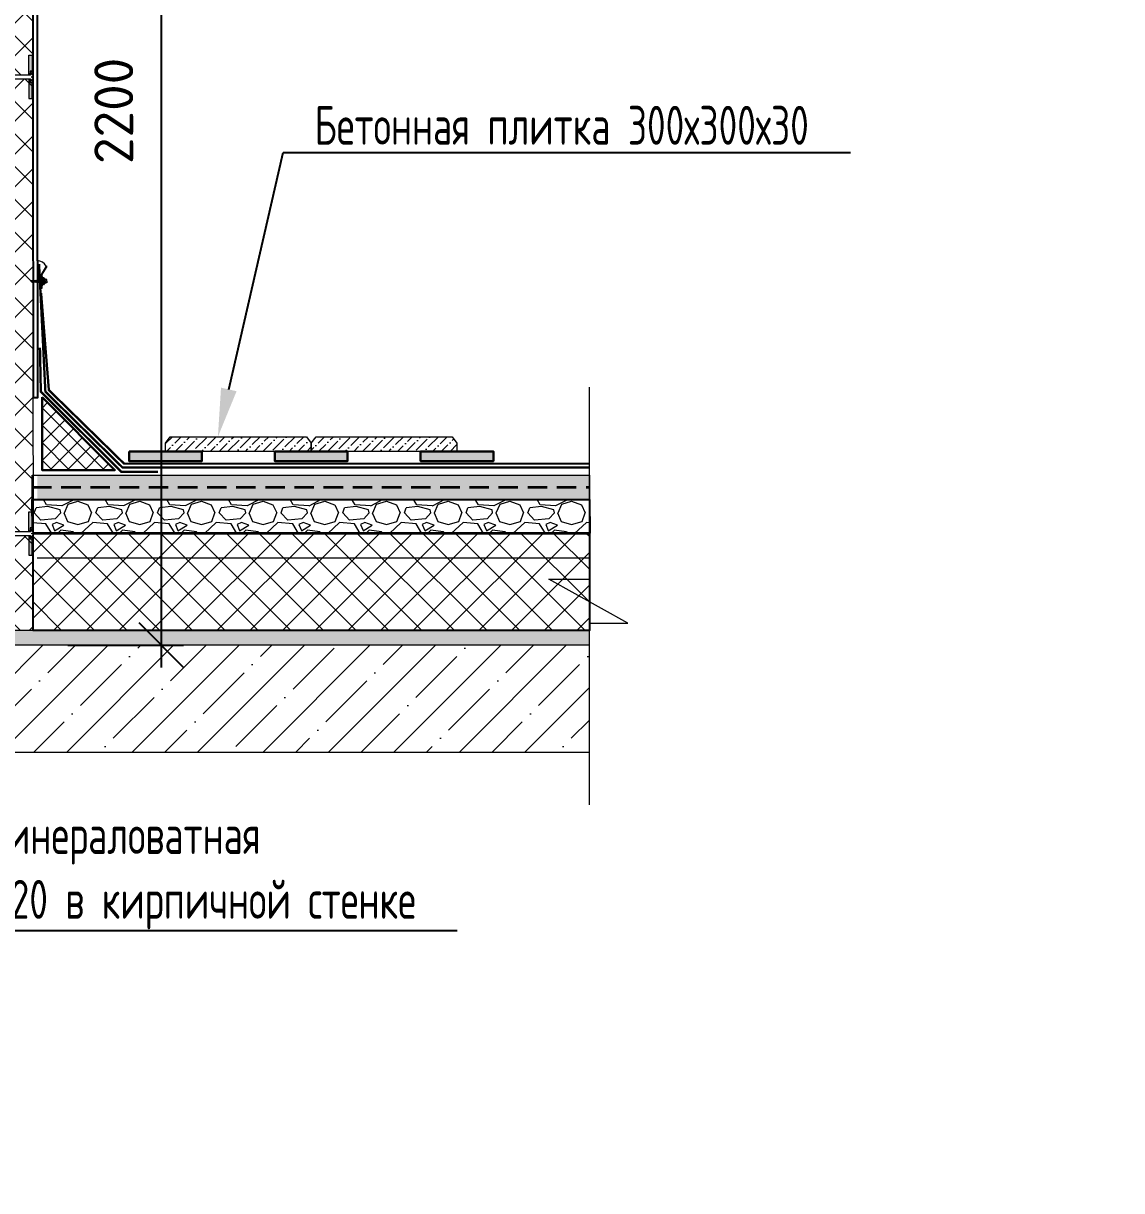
# Model space of a CAD drawing. Header units: millimetres. Extents: x -136099598 to 11807193, y 0 to 779331.
# Drawn here: x 835452 to 837713, y 370189 to 372592 of the extents above; entities that cross this region are included whole.
import ezdxf
from ezdxf import colors
from ezdxf.entities.mleader import LeaderData, LeaderLine
from ezdxf.math import Vec2, Vec3

# ---------------------------------------------------------------- set-up
doc = ezdxf.new("R2010")
doc.units = ezdxf.units.MM
doc.header["$MEASUREMENT"] = 0
doc.set_wipeout_variables(frame=1)
doc.linetypes.add('HIDDEN', pattern=[6, 4, -2])
doc.layers.get('0').update_dxf_attribs({"color": 250, "lineweight": 9})
doc.layers.get('Defpoints').update_dxf_attribs({"color": 8})
for name, color, linetype, lineweight in [('1. АР_Разрез', 7, 'Continuous', 30), ('28. АР_ФАСАД', 7, 'Continuous', 9), ('_0', 250, 'Continuous', 9), ('TN-ГИДРОИЗОЛЯЦИЯ БИТУМАЯ ВЕРХНЯЯ', 32, 'Continuous', 15), ('АР_Тонкие', 250, 'Continuous', 5), ('Контуры', 7, 'Continuous', 9), ('Общие ребра', 7, 'Continuous', 9), ('Открывание', 7, 'Continuous', 9), ('Штриховка в сечении', 7, 'Continuous', 18)]:
    doc.layers.add(name, color=color, linetype=linetype, lineweight=lineweight)
doc.styles.add('ISOCPEUR', font='isocpeur.ttf', dxfattribs={"width": 0.7})
doc.styles.add('ISOCPEUR_1', font='isocpeur.ttf', dxfattribs={"width": 0.9, "height": 250})
doc.styles.add('ISOCPEUR_9', font='isocpeur.ttf', dxfattribs={"height": 80})
doc.dimstyles.new('2_5', dxfattribs={"dimscale": 304.8, "dimtxt": 250, "dimasz": 0.305, "dimexe": 0.15, "dimexo": 0.3, "dimgap": 0.19, "dimtad": 1, "dimdec": 0, "dimzin": 0, "dimdsep": 46, "dimtxsty": 'ISOCPEUR_1', "dimblk1": 'OBLIQUE', "dimblk2": 'OBLIQUE', "dimsah": 1, "dimcen": 0.09, "dimdle": 0.15, "dimazin": 0, "dimtfac": 1, "dimtdec": 0, "dimtix": 1, "dimtmove": 1, "dimatfit": 3, "dimfxl": 1, "dimtvp": 1, "dimtolj": 1, "dimtzin": 0, "dimarcsym": 2})

# ---------------------------------------------------------------- blocks, each defined once
blk = doc.blocks.new('_Oblique')
at = {"color": 0, "linetype": 'ByBlock', "lineweight": -2}
blk.add_line((-0.5, -0.5), (0.5, 0.5), dxfattribs=at)
blk = doc.blocks.new('*D1460')
at = {"color": 0, "lineweight": -2, "ltscale": 3, "transparency": 16777216}
for p, q in [((835736.1, 373557.2), (835736.1, 371266.1)), ((835417.3, 373511.5), (835781.8, 373511.5)), ((835543.9, 371311.8), (835781.8, 371311.8))]:
    blk.add_line(p, q, dxfattribs=at)
at = {"layer": 'Defpoints', "color": 0, "ltscale": 3, "transparency": 16777216}
for p in [(835325.9, 373511.5), (835452.5, 371311.8), (835736.1, 371311.8)]:
    blk.add_point(p, dxfattribs=at)
at = {"color": 0, "lineweight": -2, "ltscale": 3, "transparency": 16777216, "xscale": 92.964, "yscale": 92.964, "zscale": 92.964}
for p, rotation in [((835736.1, 373511.5), 90), ((835736.1, 371311.8), 270)]:
    blk.add_blockref('_Oblique', p, dxfattribs=dict(at, rotation=rotation))
at = {"color": 0, "ltscale": 3, "transparency": 16777216, "insert": (835638.2, 372411.6), "char_height": 80, "attachment_point": 5, "rotation": 90, "style": 'ISOCPEUR_9'}
blk.add_mtext('\\A1;2200', dxfattribs=at)
blk = doc.blocks.new('A$Ccb0028ff')
for p, q in [((-2, 4.5), (-1, 6)), ((-1, 5.5), (-2, 4.5)), ((-1, 3), (-2, 4.5)), ((-1, 6), (-1, 5.5)), ((-1, 6), (5.9, 6)), ((-1, 5.5), (3, 5)), ((-1, 3), (4.4, 3)), ((3, 6), (3, 5)), ((4.2, 4.3), (3, 5)), ((3, 3), (4.2, 4.3)), ((4.5, 4.3), (4.4, 3)), ((5.3, 2.1), (4.4, 3)), ((4.5, 4.3), (5.3, 2.1)), ((4.5, 4.3), (5.3, 3)), ((5.3, 3), (6.6, 3)), ((5.3, 2.1), (5.3, 3)), ((5.9, 6.9), (7.5, 2.1)), ((5.9, 6.9), (6.7, 6)), ((5.9, 6.9), (5.9, 6)), ((5.9, 6), (6.6, 3)), ((7.5, 2.1), (6.6, 3)), ((6.7, 6), (8.1, 6)), ((6.7, 6), (7.5, 3)), ((7.5, 3), (8.8, 3)), ((7.5, 2.1), (7.5, 3)), ((8.1, 6.9), (9.7, 2.1)), ((8.1, 6.9), (8.9, 6)), ((8.1, 6.9), (8.1, 6)), ((8.1, 6), (8.8, 3)), ((9.7, 2.1), (8.8, 3)), ((8.9, 6), (10.3, 6)), ((8.9, 6), (9.7, 3)), ((9.7, 3), (11, 3)), ((9.7, 2.1), (9.7, 3)), ((10.3, 6.9), (11.9, 2.1)), ((10.3, 6.9), (11.1, 6)), ((10.3, 6.9), (10.3, 6)), ((10.3, 6), (11, 3)), ((11.9, 2.1), (11, 3)), ((11.1, 6), (12.5, 6)), ((11.1, 6), (11.9, 3)), ((11.9, 2.1), (11.9, 3)), ((11.9, 3), (13.2, 3)), ((12.5, 6.9), (14.1, 2.1)), ((12.5, 6.9), (13.3, 6)), ((12.5, 6.9), (12.5, 6)), ((12.5, 6), (13.2, 3)), ((14.1, 2.1), (13.2, 3)), ((13.3, 6), (14.7, 6)), ((13.3, 6), (14.1, 3)), ((14.1, 3), (15.4, 3)), ((14.1, 2.1), (14.1, 3)), ((14.7, 6.9), (16.3, 2.1)), ((14.7, 6.9), (15.5, 6)), ((14.7, 6.9), (14.7, 6)), ((14.7, 6), (15.4, 3)), ((16.3, 2.1), (15.4, 3)), ((15.5, 6), (16.9, 6)), ((15.5, 6), (16.3, 3)), ((16.3, 3), (17.6, 3)), ((16.3, 2.1), (16.3, 3)), ((16.9, 6.9), (18.5, 2.1)), ((16.9, 6.9), (17.7, 6)), ((16.9, 6.9), (16.9, 6)), ((16.9, 6), (17.6, 3)), ((18.5, 2.1), (17.6, 3)), ((17.7, 6), (19.1, 6)), ((17.7, 6), (18.5, 3)), ((18.3, 3), (19.6, 3)), ((18.5, 2.1), (18.5, 3)), ((18.9, 6.9), (20.5, 2.1)), ((18.9, 6.9), (19.8, 6)), ((18.9, 6), (19.6, 3)), ((19.1, 6.9), (19.1, 6)), ((20.5, 2.1), (19.6, 3)), ((19.8, 6), (20.9, 6)), ((19.8, 6), (20.5, 3)), ((20.5, 3), (20.9, 3)), ((20.5, 2.1), (20.5, 3)), ((20.9, 12.2), (20.9, -3.2)), ((22.5, 12.2), (22.5, -3.2)), ((24.5, 11.1), (22.5, 11.1)), ((24.5, 11.1), (22.5, 11.1)), ((24.5, 11.3), (24.5, -2.2)), ((24.5, 11.3), (25, 11.3)), ((26, 8), (25, 11.3)), ((25, 11.3), (25, -2.2)), ((26.1, 1), (25, -2.2)), ((26, 9), (26.1, 0)), ((27, 9), (26, 9)), ((27, 0), (26.1, 0)), ((27, 4.5), (27, 9)), ((31, 8), (27, 8)), ((31, 4.5), (27, 4.5)), ((27, 4.5), (27, 0)), ((31, 1), (27, 1)), ((31, 1), (27, 1)), ((31, 1), (28, 1)), ((31, 4.5), (31, 8)), ((31, 4.5), (31, 1)), ((24.5, -2), (22.5, -2)), ((24.5, -2.2), (25, -2.2))]:
    blk.add_line(p, q)
blk.add_arc((6.3, 23.2), 20.5, 245.9727, 260.6288)
at = {"ltscale": 100}
for centre, start, end in [((21.7, 12.1), 5.238, 173.7686), ((21.7, -3.1), 185.7347, 354.2653)]:
    blk.add_arc(centre, 0.833, start, end, dxfattribs=at)
blk = doc.blocks.new('УЗЕЛ общий')
at = {"layer": 'АР_Тонкие'}
ml = blk.add_multileader_mtext('Standard', dxfattribs=at)
ml.set_content('\\pxsm1,ql;Монтажная пена', color=256, style='ISOCPEUR')
ml.set_leader_properties()
ml.build(insert=Vec2(0, 0))
ml.multileader.update_dxf_attribs({"text_left_attachment_type": 6, "text_right_attachment_type": 6, "dogleg_length": 100, "arrow_head_size": 13.71})
ctx = ml.context
ctx.base_point, ctx.char_height, ctx.arrow_head_size, ctx.landing_gap_size, ctx.plane_origin, ctx.plane_x_axis = Vec3(510.29, -833.96), 13.7109, 13.71, 1.37, Vec3(-840.83, -1608.73), Vec3(-1, 0)
ctx.left_attachment, ctx.right_attachment = 6, 6
notes = []
notes.append((ctx, [(1, (1, 1, 0), (515.78, -833.96), (-1, 0), 5.48, [(0, [(571.2, -930.36)], 0, [])])]))
ctx.mtext.insert, ctx.mtext.width, ctx.mtext.defined_height, ctx.mtext.flow_direction = Vec3(409.11, -817.51), 269.5573, 36.25, 5
for ctx, leaders in notes:
    for number, flags, end, landing, length, lines in leaders:
        leader = LeaderData()
        leader.index, (leader.has_last_leader_line, leader.has_dogleg_vector, leader.attachment_direction) = number, flags
        leader.last_leader_point, leader.dogleg_vector, leader.dogleg_length = Vec3(end), Vec3(landing), length
        for number, points, colour, breaks in lines:
            line = LeaderLine()
            line.index, line.vertices, line.color, line.breaks = number, Vec3.list(points), colors.encode_raw_color(colour), breaks
            leader.lines.append(line)
        ctx.leaders.append(leader)

msp = doc.modelspace()

# ---------------------------------------------------------------- hatches: boundary and pattern name
at = {"transparency": 33554687}
h = msp.add_hatch(dxfattribs=at)
h.set_pattern_fill('ANSI37', color=256, scale=15, angle=90)
h.set_pattern_definition([(135, (430670.05, 4064979.817), (-33.67596045, -33.67596045), []), (225, (430670.05, 4064979.817), (33.67596045, -33.67596045), [])])
h.paths.add_polyline_path([(835371.362, 373509.744), (835372.224, 371342.106), (835472.224, 371342.106), (835470.344, 373506.121)])
h = msp.add_hatch()
h.set_pattern_fill('ANSI37', color=256, scale=8, style=0)
h.set_pattern_definition([(45, (675355.068, 277435.676), (-17.9605122, 17.9605122), []), (135, (675355.068, 277435.676), (-17.9605122, -17.9605122), [])])
h.paths.add_polyline_path([(835640.647, 371672.066), (835490.647, 371822.066), (835490.647, 371672.066)])
h = msp.add_hatch()
h.set_pattern_fill('ANSI36', color=256, scale=4, angle=359.763727)
h.set_pattern_definition([(44.763727, (883185.161, 619611.527), (6.8369733, 24.6677202), [31.75, -6.35, 0, -6.35])])
h.paths.add_polyline_path([(835744.664, 371727.38), (835754.664, 371740.72), (836034.664, 371740.72), (836044.664, 371727.38), (836044.664, 371710.72), (835744.664, 371710.72)])
h = msp.add_hatch()
h.set_pattern_fill('ANSI36', color=256, scale=4, angle=359.763727)
h.set_pattern_definition([(44.763727, (882885.161, 619611.527), (6.8369733, 24.6677202), [31.75, -6.35, 0, -6.35])])
h.paths.add_polyline_path([(836044.664, 371727.38), (836054.664, 371740.72), (836334.664, 371740.72), (836344.664, 371727.38), (836344.664, 371710.72), (836044.664, 371710.72)])
h = msp.add_hatch(color=253)
h.dxf.hatch_style = 1
h.paths.add_polyline_path([(835819.664, 371710.72), (835819.664, 371690.72), (835669.664, 371690.72), (835669.664, 371710.72)])
h = msp.add_hatch(color=253)
h.dxf.hatch_style = 1
h.paths.add_polyline_path([(836119.664, 371710.72), (836119.664, 371690.72), (835969.664, 371690.72), (835969.664, 371710.72)])
h = msp.add_hatch(color=253)
h.dxf.hatch_style = 1
h.paths.add_polyline_path([(836419.664, 371710.72), (836419.664, 371690.72), (836269.664, 371690.72), (836269.664, 371710.72)])
h = msp.add_hatch(dxfattribs=at)
h.set_pattern_fill('ANSI37', color=256, scale=15, angle=90)
h.set_pattern_definition([(135, (430670.05, 4064929.817), (-33.67596045, -33.67596045), []), (225, (430670.05, 4064929.817), (33.67596045, -33.67596045), [])])
h.paths.add_polyline_path([(835472.175, 371541.765), (835472.18, 371342.106), (836617.365, 371341.772), (836617.365, 371541.772)])
at = {"layer": '28. АР_ФАСАД', "ltscale": 3}
h = msp.add_hatch(dxfattribs=at)
h.set_pattern_fill('ANSI35', color=256, scale=15, style=0)
h.set_pattern_definition([(45, (226001.1, 335255.16), (-67.351921, 67.351921), []), (45, (226068.45, 335255.16), (-67.351921, 67.351921), [119.0625, -23.8125, 0, -23.8125])])
h.paths.add_polyline_path([(834890.642, 371311.772), (834890.642, 371091.772), (836617.365, 371091.772), (836617.365, 371311.772)])
at = {"layer": 'Штриховка в сечении', "transparency": 33554636}
h = msp.add_hatch(dxfattribs=at)
h.set_pattern_fill('AR-SAND', color=256, scale=0.3456)
h.set_pattern_definition([(37.5, (430670.052, 4064819.817), (-0.552970816, 16.91412148), [0, -13.3429248, 0, -14.923008, 0, -14.26464]), (7.5, (430670.052, 4064819.817), (15.53552467, 24.77347548), [0, -7.1981568, 0, -12.0261888, 0, -4.608576]), (327.5, (430659.255, 4064819.817), (27.336696316, 0.0496691), [0, -4.38912, 0, -15.800832, 0, -20.628864]), (317.5, (430659.255, 4064819.817), (26.388511, 7.70443741), [0, -2.19456, 0, -10.3583232, 0, -11.850624])])
h.paths.add_polyline_path([(835480.643, 371661.772), (835480.643, 371611.772), (836617.366, 371611.772), (836617.366, 371661.772)])
at = {"layer": 'Штриховка в сечении', "lineweight": 5, "transparency": 33554636}
h = msp.add_hatch(dxfattribs=at)
h.set_pattern_fill('GRAVEL', color=256, scale=5)
h.set_pattern_definition([(228.0127875, (429509.217, 4082523.453), (-1016.00000008, -1142.99999993), [17.086072, -1691.524182]), (184.969741, (429497.7874, 4082510.753), (1523.999999397, 127.000007235), [29.320236, -2902.7024447]), (132.5104471, (429468.5774, 4082508.213), (1270.000000536, -1396.999999512), [20.674076, -2046.7361397]), (267.273689, (429419.0474, 4082476.463), (127.000000266, 2539.999999987), [26.700226, -2643.3218713]), (292.83365418, (429417.7774, 4082449.793), (-635.000000053, 1523.999999978), [26.181685, -2591.9903873]), (357.273689, (429427.9374, 4082425.663), (-2539.999999987, 127.000000266), [26.700226, -2643.3218713]), (37.69424047, (429454.6074, 4082424.3932), (-1650.999999927, -1270.000000095), [35.309683, -3495.6557657]), (72.25532837, (429482.5474, 4082445.983), (889.000000239, 2793.999999924), [33.335976, -3300.26283]), (121.42956562, (429492.7074, 4082477.733), (-1016.000000144, 1650.999999911), [26.79065, -2652.277285]), (175.2363583, (429478.737, 4082500.593), (1396.99999998, -127.00000022), [30.585664, -1498.6968475]), (222.3974378, (429448.2574, 4082503.1332), (-1523.9999999512, -1397.000000053), [39.553896, -3915.8386256]), (138.81407483, (429544.777, 4082475.193), (-888.999999947, 762.000000062), [13.500227, -1336.5282912]), (171.4692344, (429534.6174, 4082484.083), (1651.000000044, -253.999999712), [25.684099, -2542.73195]), (225, (429509.22, 4082487.89), (-2e-14, -127), [17.960467, -161.6446554]), (203.1985905, (429500.327, 4082503.133), (635.00000002, 253.999999955), [9.672066, -957.5311184]), (291.8014095, (429491.437, 4082499.323), (-127.00000003, 380.99999999), [13.678281, -670.2376495]), (30.9637565, (429496.517, 4082486.623), (381.00000001, 253.99999999), [22.215983, -718.3149076]), (161.5650512, (429515.567, 4082498.053), (254, -127), [16.064357, -385.544906]), (16.38954033, (429417.7774, 4082499.323), (1270, 381), [22.5044, -2227.9413336]), (70.34617594, (429439.367, 4082505.673), (-508.000000046, -1396.999999984), [18.879947, -1869.110784]), (293.1985905, (429515.567, 4082523.453), (-253.999999956, 635.00000002), [19.344005, -947.8591794]), (343.61045967, (429523.1874, 4082505.673), (-1270.000000027, 380.999999911), [22.5044, -2227.9413336]), (339.4439548, (429417.777, 4082420.583), (-635, 254), [21.70176, -1063.3867157]), (294.7751406, (429438.097, 4082412.963), (-635.000000756, 1396.999999656), [18.183606, -1800.179669]), (66.8014095, (429516.837, 4082396.453), (253.99999996, 635.000000016), [19.344005, -947.8591794]), (17.35402464, (429524.4574, 4082414.233), (-1650.999999967, -508.000000107), [21.289137, -2107.618799]), (69.4439548, (429454.607, 4082396.453), (-254.000000004, -635), [10.85088, -1074.2375957]), (101.3099325, (429509.217, 4082396.453), (-127, 508), [6.47573, -641.0997482]), (165.9637565, (429507.947, 4082402.803), (381, -127), [26.181685, -497.4527295]), (186.00900596, (429482.5474, 4082409.153), (1269.999999993, 127.000000066), [24.26335, -2402.068243]), (303.6900675, (429496.517, 4082475.193), (-127.00000002, 254), [18.316194, -439.588818]), (353.15722659, (429506.6774, 4082459.953), (2159.000000013, -253.999999887), [31.977838, -3165.8004533]), (60.9453959, (429538.427, 4082456.143), (-508.000000014, -888.99999999), [13.075412, -1294.469616]), (90, (429544.78, 4082467.57), (-127, 127), [7.62, -119.38]), (120.25643716, (429480.007, 4082412.963), (507.999999938, -889.000000035), [17.643348, -1746.6970387]), (48.0127875, (429471.117, 4082428.203), (1016.000000084, 1142.999999926), [34.172144, -1674.43811]), (0, (429493.98, 4082453.6), (127, 127), [33.02, -93.98]), (325.3048465, (429526.9974, 4082453.603), (1270.000000481, -888.999999313), [20.080478, -1987.965836]), (254.0546041, (429543.507, 4082442.173), (-126.99999999, -508), [18.491454, -906.082502]), (207.64597536, (429538.4274, 4082424.393), (-2413.000000089, -1269.9999998315), [30.107255, -2980.623221]), (175.42607874, (429511.7574, 4082410.423), (-1651, 127), [31.851473, -3153.292323])])
h.paths.add_polyline_path([(835470.302, 371611.768), (835471.186, 371541.772), (836618.199, 371541.772), (836617.316, 371611.768)])
at = {"layer": 'Штриховка в сечении', "transparency": 33554636}
h = msp.add_hatch(dxfattribs=at)
h.set_pattern_fill('AR-SAND', color=256, scale=0.3)
h.set_pattern_definition([(37.5, (430670.051, 4064969.817), (-0.48000939, 14.68239712), [0, -11.5824, 0, -12.954, 0, -12.3825]), (7.5, (430670.051, 4064969.817), (13.48569849, 21.50475302), [0, -6.2484, 0, -10.4394, 0, -4.0005]), (327.5, (430660.679, 4064969.817), (23.729771107, 0.04311554), [0, -3.81, 0, -13.716, 0, -17.907]), (317.5, (430660.679, 4064969.817), (22.90669357, 6.6878797), [0, -1.905, 0, -8.9916, 0, -10.287])])
h.paths.add_polyline_path([(836616.076, 371311.794), (836616.048, 371341.795), (835370.787, 371341.751), (835370.787, 371311.75)])

# ---------------------------------------------------------------- linework, layer by layer
at = {"transparency": 33554687}
msp.add_line((835480.641, 371491.772), (836617.365, 371491.772), dxfattribs=at)
at = {"lineweight": 25, "ltscale": 3}
msp.add_lwpolyline([(835480.197, 373505.869), (835470.197, 373505.869), (835472.029, 371821.773), (835482.029, 371821.773)], close=True, dxfattribs=at)
msp.add_lwpolyline([(835499.202, 372092.094, 0.26293373), (835480.643, 372103.39)], format="xyb")
msp.add_lwpolyline([(835499.202, 372092.094), (835488.678, 372074.985), (835488.678, 372046.488), (835490.678, 372046.488), (835490.678, 372074.422), (835500.906, 372091.046)], close=True)
at = {"lineweight": 30}
for points in [[(835490.647, 371822.066), (835490.647, 371672.066), (835640.647, 371672.066)], [(835669.664, 371710.72), (835819.664, 371710.72), (835819.664, 371690.72), (835669.664, 371690.72)], [(835969.664, 371710.72), (836119.664, 371710.72), (836119.664, 371690.72), (835969.664, 371690.72)], [(836269.664, 371710.72), (836419.664, 371710.72), (836419.664, 371690.72), (836269.664, 371690.72)]]:
    msp.add_lwpolyline(points, close=True, dxfattribs=at)
at = {"layer": '1. АР_Разрез', "lineweight": 20}
for points in [[(835754.664, 371740.72), (836034.664, 371740.72), (836044.664, 371727.38), (836044.664, 371710.72), (835744.664, 371710.72), (835744.664, 371727.38)], [(836054.664, 371740.72), (836334.664, 371740.72), (836344.664, 371727.38), (836344.664, 371710.72), (836044.664, 371710.72), (836044.664, 371727.38)]]:
    msp.add_lwpolyline(points, close=True, dxfattribs=at)
at = {"layer": 'TN-ГИДРОИЗОЛЯЦИЯ БИТУМАЯ ВЕРХНЯЯ', "color": 0, "linetype": 'HIDDEN', "lineweight": 35, "ltscale": 10}
msp.add_line((835470.252, 371636.764), (836617.366, 371636.772), dxfattribs=at)
at = {"layer": 'TN-ГИДРОИЗОЛЯЦИЯ БИТУМАЯ ВЕРХНЯЯ', "color": 0, "linetype": 'HIDDEN', "ltscale": 10, "const_width": 4.788}
for points in [[(836617.366, 371677.46), (835656.268, 371677.46), (835497.502, 371833.528), (835484.506, 372096.134)], [(836617.366, 371685.351), (835659.483, 371685.351), (835504.645, 371836.808), (835488.678, 372036.488)], [(835729.3, 371668.818), (835653.694, 371668.818), (835488.151, 371833.324), (835486.321, 371923.914)]]:
    msp.add_lwpolyline(points, dxfattribs=at)
at = {"layer": 'Контуры'}
msp.add_lwpolyline([(836617.365, 370982.863), (836617.365, 371356.691), (836696.624, 371356.691), (836533.392, 371447.777), (836617.365, 371447.777), (836617.365, 371842.801)], dxfattribs=at)
at = {"layer": 'Общие ребра'}
msp.add_lwpolyline([(836617.365, 371311.772), (834890.642, 371311.772), (834890.642, 371091.772), (836617.365, 371091.772)], close=True, dxfattribs=at)
at = {"layer": 'Штриховка в сечении', "lineweight": 20}
msp.add_lwpolyline([(835372.272, 371342.106), (835371.36, 373509.71), (835470.344, 373506.121), (835472.175, 371342.106)], close=True, dxfattribs=at)
at = {"layer": 'Штриховка в сечении'}
msp.add_lwpolyline([(835470.252, 371661.764), (836617.366, 371661.772), (836617.366, 371611.772), (835470.252, 371611.764)], close=True, dxfattribs=at)
at = {"layer": 'Штриховка в сечении', "lineweight": 25}
for points in [[(835470.302, 371611.768), (836617.316, 371611.768), (836618.199, 371541.971), (835471.185, 371541.971)], [(835472.02, 371541.772), (836617.365, 371541.772), (836617.365, 371342.149), (835472.175, 371342.142)]]:
    msp.add_lwpolyline(points, close=True, dxfattribs=at)

# ---------------------------------------------------------------- block references
at = {"layer": '_0', "xscale": 18.233658215449, "yscale": 18.233658215449, "zscale": 18.233658215449}
msp.add_blockref('УЗЕЛ общий', (794076.627, 388966.184), dxfattribs=at)
at = {"layer": 'Открывание', "linetype": 'ByBlock', "lineweight": 40, "ltscale": 300}
msp.add_blockref('A$Ccb0028ff', (835469.799, 372056.515), dxfattribs=at)

# ---------------------------------------------------------------- leaders
ml = msp.add_multileader_mtext('Standard')
ml.set_content('{\\C0;Бетонная плитка 300х300х30 }', color=256, style='ISOCPEUR')
ml.set_leader_properties()
ml.build(insert=Vec2(0, 0))
ml.multileader.update_dxf_attribs({"text_left_attachment_type": 5, "text_right_attachment_type": 6, "dogleg_length": 60.192, "arrow_head_size": 100})
ctx = ml.context
ctx.base_point, ctx.char_height, ctx.arrow_head_size, ctx.landing_gap_size, ctx.plane_origin = Vec3(836047.366, 372325.917), 80, 100, 4, Vec3(838498.863, 365750.191)
ctx.left_attachment, ctx.right_attachment = 5, 6
notes = []
notes.append((ctx, [(0, (1, 1, 0), (835987.174, 372325.917), (1, 0), 60.192, [(0, [(835852.591, 371740.72)], 0, [])])]))
ctx.mtext.insert, ctx.mtext.flow_direction = Vec3(836051.366, 372421.917), 5
ml = msp.add_multileader_mtext('Standard')
ml.set_content('75х75х5 ', color=256, style='ISOCPEUR')
ml.set_leader_properties()
ml.build(insert=Vec2(0, 0))
ml.multileader.update_dxf_attribs({"text_left_attachment_type": 5, "text_right_attachment_type": 6, "dogleg_length": 60.192, "arrow_head_size": 100})
ctx = ml.context
ctx.base_point, ctx.char_height, ctx.arrow_head_size, ctx.landing_gap_size, ctx.plane_origin = Vec3(834017.625, 372311.162), 80, 100, 4, Vec3(836259.725, 371219.406)
ctx.left_attachment, ctx.right_attachment = 5, 6
notes.append((ctx, [(0, (1, 1, 0), (833957.433, 372311.162), (1, 0), 60.192, [(0, [(834058.086, 371647.467)], 0, [])])]))
ctx.mtext.insert, ctx.mtext.width, ctx.mtext.defined_height, ctx.mtext.flow_direction = Vec3(834021.625, 372407.162), 1490.41229, 514.304, 5
ml = msp.add_multileader_mtext('Standard')
ml.set_content('{\\C0;Шпонка Минераловатная}\\P{\\C0;200hх800х120 в кирпичной стенке}', color=256, style='ISOCPEUR')
ml.set_leader_properties()
ml.build(insert=Vec2(0, 0))
ml.multileader.update_dxf_attribs({"text_left_attachment_type": 5, "text_right_attachment_type": 6, "dogleg_length": 60.192, "arrow_head_size": 100})
ctx = ml.context
ctx.base_point, ctx.char_height, ctx.arrow_head_size, ctx.landing_gap_size, ctx.plane_origin = Vec3(835056.372, 370724.492), 80, 100, 4, Vec3(836506.736, 365393.333)
ctx.left_attachment, ctx.right_attachment = 5, 6
notes.append((ctx, [(0, (1, 1, 0), (834996.18, 370724.492), (1, 0), 60.192, [(0, [(833800.457, 371459.416)], 0, [])])]))
ctx.mtext.insert, ctx.mtext.flow_direction = Vec3(835060.372, 370961.826), 5
ml = msp.add_multileader_mtext('Standard')
ml.set_content('{\\C0;Шпонка Минераловатная}\\P{\\C0;200hх800х120 в кирпичной стенке}', color=256, style='ISOCPEUR')
ml.set_leader_properties()
ml.build(insert=Vec2(0, 0))
ml.multileader.update_dxf_attribs({"text_left_attachment_type": 5, "text_right_attachment_type": 6, "dogleg_length": 60.192, "arrow_head_size": 100})
ctx = ml.context
ctx.base_point, ctx.char_height, ctx.arrow_head_size, ctx.landing_gap_size, ctx.plane_origin = Vec3(835056.372, 370724.492), 80, 100, 4, Vec3(836506.736, 365393.333)
ctx.left_attachment, ctx.right_attachment = 5, 6
notes.append((ctx, [(0, (1, 1, 0), (834996.18, 370724.492), (1, 0), 60.192, [(0, [(834655.268, 371383.862)], 0, [])])]))
ctx.mtext.insert, ctx.mtext.flow_direction = Vec3(835060.372, 370961.826), 5
for ctx, leaders in notes:
    for number, flags, end, landing, length, lines in leaders:
        leader = LeaderData()
        leader.index, (leader.has_last_leader_line, leader.has_dogleg_vector, leader.attachment_direction) = number, flags
        leader.last_leader_point, leader.dogleg_vector, leader.dogleg_length = Vec3(end), Vec3(landing), length
        for number, points, colour, breaks in lines:
            line = LeaderLine()
            line.index, line.vertices, line.color, line.breaks = number, Vec3.list(points), colors.encode_raw_color(colour), breaks
            leader.lines.append(line)
        ctx.leaders.append(leader)

# ---------------------------------------------------------------- next in the draw order: wipeouts: each hides what was drawn before it
at = {"lineweight": 0}
for points in [[(835368.503, 372481.395), (835372.248, 372485.14), (835466.806, 372485.14), (835466.806, 372490.491), (835467.698, 372490.491), (835469.536, 372488.622), (835470.79, 372486.51), (835472.044, 372483.328), (835472.157, 372482.287), (835469.481, 372482.287), (835469.481, 372480.503), (835472.157, 372480.503), (835472.044, 372479.463), (835470.79, 372476.28), (835469.536, 372474.168), (835467.698, 372472.299), (835466.806, 372472.299), (835466.806, 372477.65), (835372.248, 372477.65)], [(835368.503, 371541.505), (835372.248, 371545.25), (835466.806, 371545.25), (835466.806, 371550.601), (835467.698, 371550.601), (835469.536, 371548.732), (835470.79, 371546.62), (835472.044, 371543.437), (835472.157, 371542.397), (835469.481, 371542.397), (835469.481, 371540.613), (835472.157, 371540.613), (835472.044, 371539.572), (835470.79, 371536.39), (835469.536, 371534.278), (835467.698, 371532.409), (835466.806, 371532.409), (835466.806, 371537.76), (835372.248, 371537.76)]]:
    msp.add_wipeout(points, dxfattribs=at)

# ---------------------------------------------------------------- next in the draw order: hatches: boundary and pattern name
h = msp.add_hatch(color=256)
h.paths.add_polyline_path([(835470.373, 372436.808), (835463.239, 372436.808), (835463.239, 372476.758), (835465.914, 372476.758), (835465.914, 372469.624), (835470.373, 372469.624)])
h.paths.add_polyline_path([(835470.373, 372493.166), (835465.914, 372493.166), (835465.914, 372486.032), (835463.239, 372486.032), (835463.239, 372525.982), (835470.373, 372525.982)])
h = msp.add_hatch(color=256)
h.paths.add_polyline_path([(835470.373, 371496.918), (835463.239, 371496.918), (835463.239, 371536.868), (835465.914, 371536.868), (835465.914, 371529.734), (835470.373, 371529.734)])
h.paths.add_polyline_path([(835470.373, 371553.276), (835465.914, 371553.276), (835465.914, 371546.142), (835463.239, 371546.142), (835463.239, 371586.092), (835470.373, 371586.092)])

# ---------------------------------------------------------------- next in the draw order: linework, layer by layer
for points in [[(835465.914, 372486.032), (835463.239, 372486.032), (835463.239, 372525.982), (835470.373, 372525.982), (835470.373, 372493.166), (835465.914, 372493.166)], [(835472.157, 372482.287), (835472.044, 372483.328), (835470.79, 372486.51), (835469.536, 372488.622), (835467.698, 372490.491), (835466.806, 372490.491), (835466.806, 372485.14), (835372.248, 372485.14), (835372.248, 372477.65), (835466.806, 372477.65), (835466.806, 372472.299), (835467.698, 372472.299), (835469.536, 372474.168), (835470.79, 372476.28), (835472.044, 372479.463), (835472.157, 372480.503), (835469.481, 372480.503), (835469.481, 372482.287), (835472.157, 372482.287)], [(835465.914, 372476.758), (835463.239, 372476.758), (835463.239, 372436.808), (835470.373, 372436.808), (835470.373, 372469.624), (835465.914, 372469.624)], [(835465.914, 371546.142), (835463.239, 371546.142), (835463.239, 371586.092), (835470.373, 371586.092), (835470.373, 371553.276), (835465.914, 371553.276)], [(835472.157, 371542.397), (835472.044, 371543.437), (835470.79, 371546.62), (835469.536, 371548.732), (835467.698, 371550.601), (835466.806, 371550.601), (835466.806, 371545.25), (835372.248, 371545.25), (835372.248, 371537.76), (835466.806, 371537.76), (835466.806, 371532.409), (835467.698, 371532.409), (835469.536, 371534.278), (835470.79, 371536.39), (835472.044, 371539.572), (835472.157, 371540.613), (835469.481, 371540.613), (835469.481, 371542.397), (835472.157, 371542.397)], [(835465.914, 371536.868), (835463.239, 371536.868), (835463.239, 371496.918), (835470.373, 371496.918), (835470.373, 371529.734), (835465.914, 371529.734)]]:
    msp.add_lwpolyline(points, close=True)
at = {"layer": 'Штриховка в сечении', "lineweight": 20}
msp.add_lwpolyline([(836617.365, 371542.171), (835472.02, 371541.772), (835472.175, 371342.106), (836617.365, 371342.186)], close=True, dxfattribs=at)

# ---------------------------------------------------------------- next in the draw order: dimensions: what is measured, and where the dimension line sits
at = {"ltscale": 3}
dim = msp.add_linear_dim(base=(835736.092, 371311.772), p1=(835325.902, 373511.492), p2=(835452.496, 371311.772), angle=90, dimstyle='2_5', override={"dimpost": '<>', "dimtxsty": 'ISOCPEUR_9'}, dxfattribs=at)
dim.commit()
dim.dimension.update_dxf_attribs({"geometry": '*D1460', "text_midpoint": (835638.18, 372411.632)})

doc.saveas('drawing.dxf')
